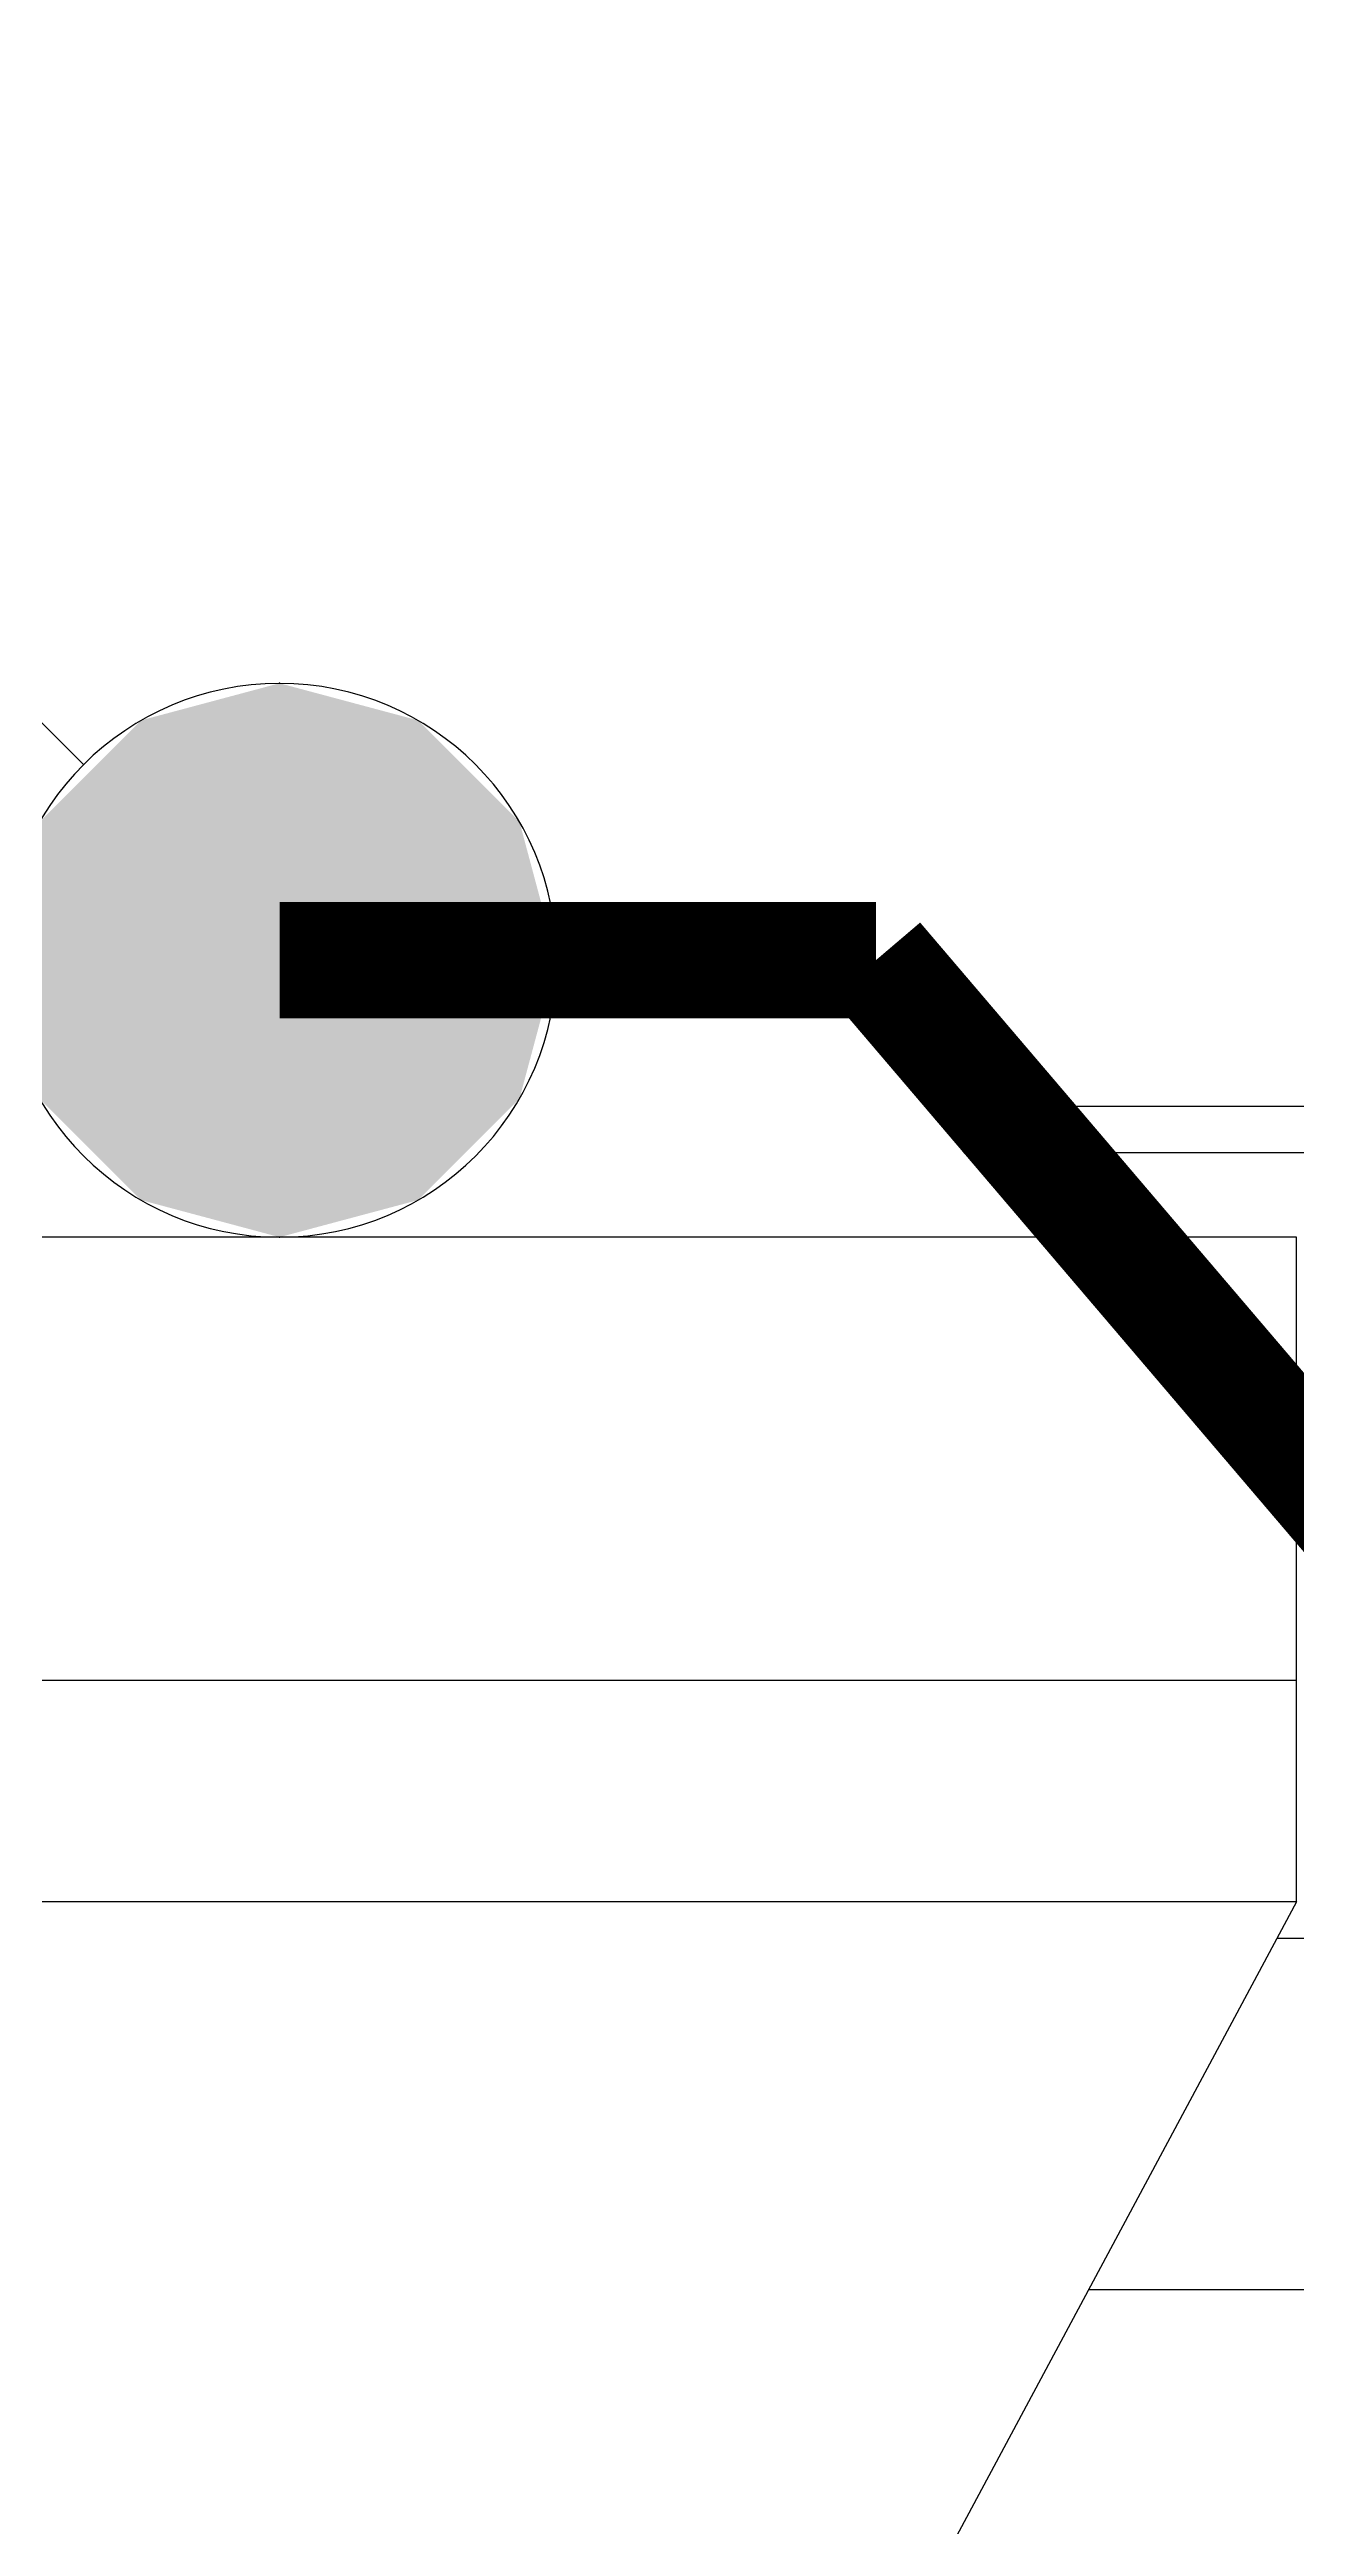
# Model space of a CAD drawing. Extents: x 12152 to 491505, y 111028 to 412681.
# Drawn here: x 46007 to 46570, y 188012 to 189130 of the extents above; entities that cross this region are included whole.
import ezdxf
from ezdxf.enums import TextEntityAlignment as Align

# ---------------------------------------------------------------- set-up
doc = ezdxf.new("R2010")
doc.units = 0
doc.header["$LTSCALE"] = 1000
doc.header["$MEASUREMENT"] = 0
for name, color, linetype in [('EQUIP-照明', 3, 'Continuous'), ('GROUND', 2, 'Continuous'), ('PUB_HATCH', 8, 'Continuous'), ('TEL_TEXT', 7, 'Continuous'), ('WALL', 11, 'Continuous'), ('WINDOW', 4, 'Continuous'), ('WIRE-照明', 1, 'Continuous'), ('图框(锁住)', 7, 'Continuous')]:
    doc.layers.add(name, color=color, linetype=linetype)
doc.styles.add('_TEL_DIM', font='SIMPLEX', dxfattribs={"width": 0.8, "height": 3.5, "bigfont": 'HZTXT'})

# ---------------------------------------------------------------- blocks, each defined once
blk = doc.blocks.new('EQWEWQEWQEQEQWEQWE')
at = {"layer": 'PUB_HATCH'}
h = blk.add_hatch(dxfattribs=at)
h.set_pattern_fill('ANSI33', color=256, scale=100, angle=135, style=0)
h.set_pattern_definition([(180, (-3000, 0), (-3e-14, -317.5), []), (180, (-3158.75, 158.75), (-3e-14, -317.5), [158.75, -79.375])])
h.paths.add_polyline_path([(-2192.3, 1500), (-2250, 1500), (-2250, 1400), (-3000, 0), (-1326.2, 0)])
h.paths.add_polyline_path([(-2.2, 1500), (-2192.3, 1500), (-1326.2, 0), (-668.1, 0, 0.188853)])
h.paths.add_polyline_path([(2.2, 1500), (-2.2, 1500, -0.188853), (-668.1, 0), (668.1, 0, -0.188853)])
h.paths.add_polyline_path([(2192.3, 1500), (2.2, 1500, 0.188853), (668.1, 0), (1326.2, 0)])
h.paths.add_polyline_path([(2250, 1400), (2250, 1500), (2192.3, 1500), (1326.2, 0), (3000, 0)])
at = {"layer": 'GROUND'}
blk.add_lwpolyline([(-2250, 1400), (-3000, 0)], dxfattribs=at)
at = {"layer": '图框(锁住)', "color": 0}
blk.add_lwpolyline([(-2250, 1400), (-2250, 1500)], dxfattribs=at)
blk = doc.blocks.new('$DorLib2D$00000127')
at = {"color": 0, "linetype": 'Continuous'}
for p, q in [((-0.03333, 0.7949, -93.75), (-0.53333, 0.7949, -93.75)), ((-0.53333, 0.7949, -93.75), (-0.53333, 0.69041, -93.75)), ((-0.03333, 0.69041, -93.75), (-0.53333, 0.69041, -93.75))]:
    blk.add_line(p, q, dxfattribs=at)
blk = doc.blocks.new('$equip$00001963')
blk.add_line((0.1473, 0.3556), (0.625, 0.8333))
blk.add_circle((0, 0.2083), 0.2083)
for p in [(0, 0.4167), (-0.2083, 0.2083), (0, 0)]:
    blk.add_point(p)
for points in [[(0, 0.4167), (0, 0.4167), (-0.1042, 0.3888), (0.1042, 0.3888)], [(-0.1042, 0.3888), (0.1042, 0.3888), (-0.1804, 0.3125), (0.1804, 0.3125)], [(-0.1804, 0.3125), (0.1804, 0.3125), (-0.2083, 0.2083), (0.2083, 0.2083)], [(-0.1804, 0.1042), (0.1804, 0.1042), (-0.2083, 0.2083), (0.2083, 0.2083)], [(-0.1042, 0.0279), (0.1042, 0.0279), (-0.1804, 0.1042), (0.1804, 0.1042)], [(0, 0), (0, 0), (-0.1042, 0.0279), (0.1042, 0.0279)]]:
    blk.add_solid(points)
at = {"layer": 'TEL_TEXT', "style": '_TEL_DIM', "flags": 1}
blk.add_attdef('A', text='', height=0.00002, dxfattribs=at).set_placement((0, 0), align=Align.MIDDLE_CENTER)

msp = doc.modelspace()

# ---------------------------------------------------------------- linework, layer by layer
at = {"layer": 'WALL', "color": 0}
for p, q in [((46569.8, 188594.2), (44319.8, 188594.2)), ((46569.8, 188394.2), (46569.8, 188594.2)), ((44319.8, 188394.2), (46569.8, 188394.2))]:
    msp.add_line(p, q, dxfattribs=at)
at = {"layer": 'WIRE-照明', "linetype": 'Continuous', "const_width": 52.5}
for points in [[(46111.1, 188719.2), (46380.1, 188719.2)], [(46380.1, 188719.2), (47286.4, 187655.4)]]:
    msp.add_lwpolyline(points, dxfattribs=at)
at = {"layer": '图框(锁住)', "color": 0}
msp.add_lwpolyline([(46569.8, 188294.2), (37719.8, 188294.2), (37719.8, 214294.2), (46569.8, 214294.2)], dxfattribs=at)

# ---------------------------------------------------------------- block references
at = {"layer": 'EQUIP-照明'}
ref = msp.add_blockref('$equip$00001963', (46111.1, 188594.2), dxfattribs=dict(at, xscale=-600, yscale=600, zscale=600))
ref.add_attrib('A', '双联开关', dxfattribs={"layer": 'TEL_TEXT', "height": 0.012, "style": '_TEL_DIM'}).set_placement((46111.1, 188594.2), align=Align.MIDDLE_CENTER)
at = {"layer": 'WINDOW', "color": 0, "xscale": 4500, "yscale": 200, "zscale": 4500}
msp.add_blockref('$DorLib2D$00000127', (48819.8, 188494.2), dxfattribs=at)
at = {"layer": '图框(锁住)', "color": 0}
msp.add_blockref('EQWEWQEWQEQEQWEQWE', (48819.8, 186894.2), dxfattribs=at)

doc.saveas('drawing.dxf')
